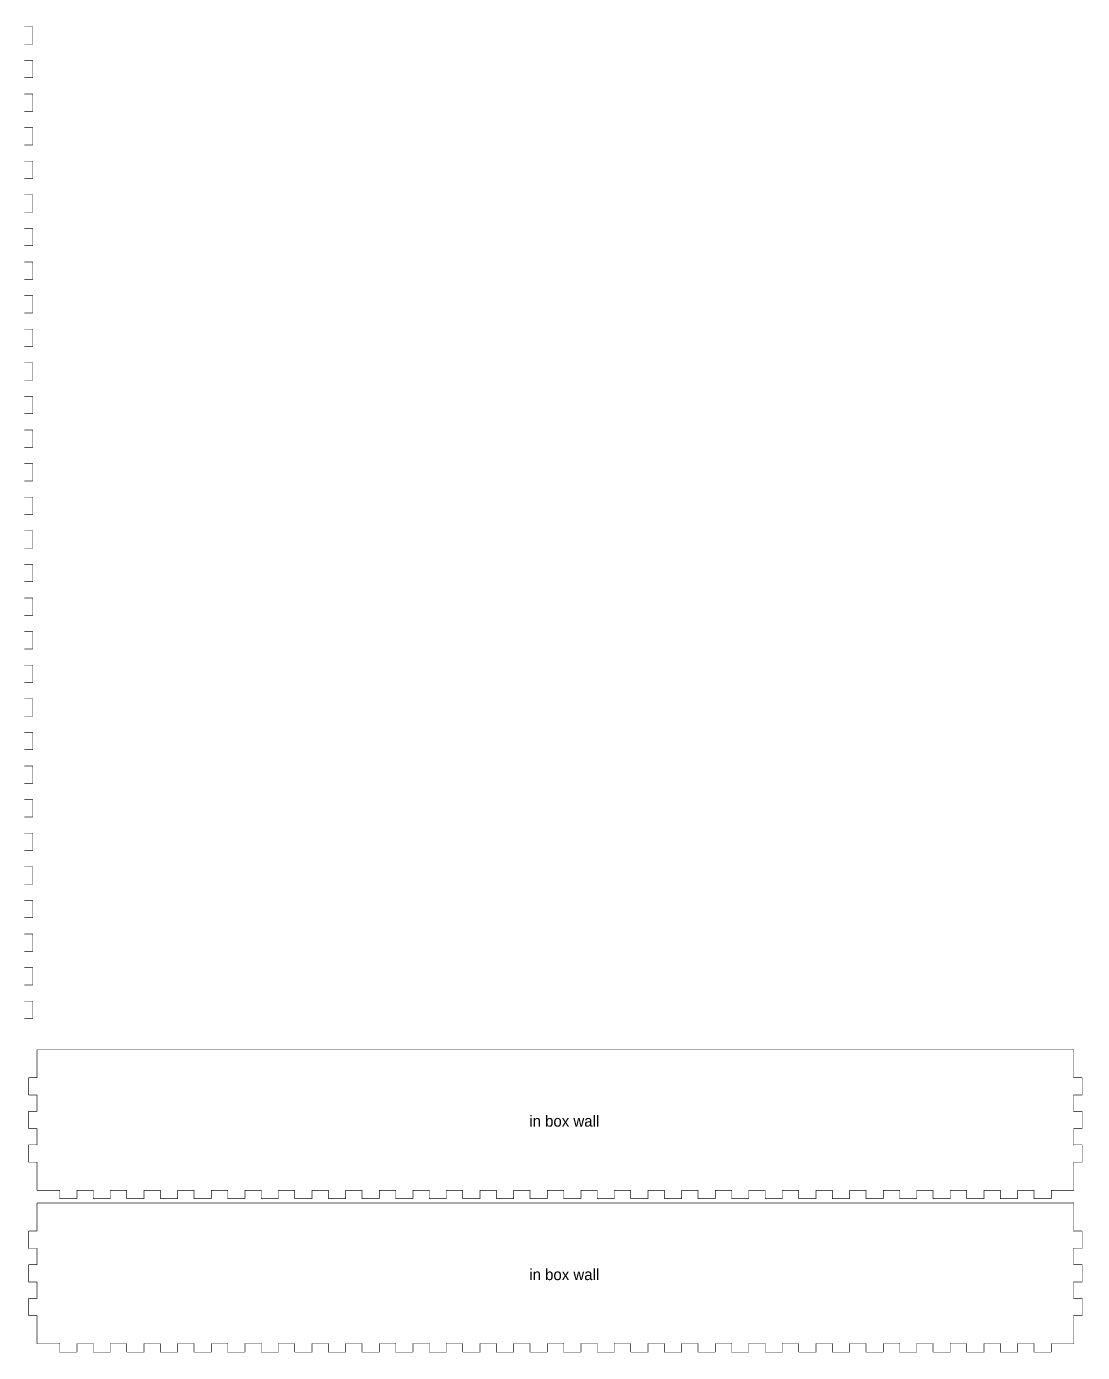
# Model space of a CAD drawing. Extents: x 10 to 772, y 10 to 1010.
# Drawn here: x 384 to 761.2, y 21.6 to 495.2 of the extents above; entities that cross this region are included whole.
import ezdxf

# ---------------------------------------------------------------- set-up
doc = ezdxf.new("R2010")
doc.units = 0
doc.layers.get('0').update_dxf_attribs({"linetype": 'CONTINUOUS'})

msp = doc.modelspace()

# ---------------------------------------------------------------- linework, layer by layer
at = {"color": 0, "const_width": 0.2}
for points in [[(383.3, 488.851), (386.2, 488.851), (386.218, 488.851), (386.27, 488.879), (386.299, 488.932), (386.299, 488.95), (386.299, 494.951), (386.299, 494.968), (386.27, 495.021), (386.218, 495.05), (386.2, 495.05), (383.3, 495.05)], [(383.3, 476.85), (386.2, 476.85), (386.218, 476.85), (386.27, 476.881), (386.299, 476.934), (386.299, 476.948), (386.299, 482.949), (386.299, 482.967), (386.27, 483.023), (386.218, 483.052), (386.2, 483.052), (383.3, 483.052)], [(383.3, 464.848), (386.2, 464.848), (386.218, 464.848), (386.27, 464.88), (386.299, 464.933), (386.299, 464.951), (386.299, 470.951), (386.299, 470.969), (386.27, 471.022), (386.218, 471.05), (386.2, 471.05), (383.3, 471.05)], [(383.3, 452.85), (386.2, 452.85), (386.218, 452.85), (386.27, 452.878), (386.299, 452.935), (386.299, 452.949), (386.299, 458.95), (386.299, 458.967), (386.27, 459.02), (386.218, 459.049), (386.2, 459.049), (383.3, 459.049)], [(383.3, 440.849), (386.2, 440.849), (386.218, 440.849), (386.27, 440.88), (386.299, 440.933), (386.299, 440.951), (386.299, 446.952), (386.299, 446.969), (386.27, 447.019), (386.218, 447.051), (386.2, 447.051), (383.3, 447.051)], [(383.3, 428.851), (386.2, 428.851), (386.218, 428.851), (386.27, 428.879), (386.299, 428.935), (386.299, 428.95), (386.299, 434.95), (386.299, 434.968), (386.27, 435.021), (386.218, 435.049), (386.2, 435.049), (383.3, 435.049)], [(383.3, 416.849), (386.2, 416.849), (386.218, 416.849), (386.27, 416.881), (386.299, 416.934), (386.299, 416.952), (386.299, 422.949), (386.299, 422.966), (386.27, 423.019), (386.218, 423.051), (386.2, 423.051), (383.3, 423.051)], [(383.3, 404.851), (386.2, 404.851), (386.218, 404.851), (386.27, 404.88), (386.299, 404.932), (386.299, 404.95), (386.299, 410.951), (386.299, 410.968), (386.27, 411.021), (386.218, 411.05), (386.2, 411.05), (383.3, 411.05)], [(383.3, 392.85), (386.2, 392.85), (386.218, 392.85), (386.27, 392.882), (386.299, 392.934), (386.299, 392.952), (386.299, 398.949), (386.299, 398.967), (386.27, 399.02), (386.218, 399.048), (386.2, 399.048), (383.3, 399.048)], [(383.3, 380.848), (386.2, 380.848), (386.218, 380.848), (386.27, 380.88), (386.299, 380.933), (386.299, 380.951), (386.299, 386.951), (386.299, 386.969), (386.27, 387.022), (386.218, 387.05), (386.2, 387.05), (383.3, 387.05)], [(383.3, 368.85), (386.2, 368.85), (386.218, 368.85), (386.27, 368.879), (386.299, 368.935), (386.299, 368.949), (386.299, 374.95), (386.299, 374.968), (386.27, 375.02), (386.218, 375.049), (386.2, 375.049), (383.3, 375.049)], [(383.3, 356.849), (386.2, 356.849), (386.218, 356.849), (386.27, 356.881), (386.299, 356.934), (386.299, 356.951), (386.299, 362.952), (386.299, 362.97), (386.27, 363.022), (386.218, 363.051), (386.2, 363.051), (383.3, 363.051)], [(383.3, 344.85), (386.2, 344.85), (386.218, 344.85), (386.27, 344.88), (386.299, 344.934), (386.299, 344.951), (386.299, 350.95), (386.299, 350.968), (386.27, 351.021), (386.218, 351.05), (386.2, 351.05), (383.3, 351.05)], [(383.3, 332.85), (386.2, 332.85), (386.218, 332.85), (386.27, 332.88), (386.299, 332.934), (386.299, 332.951), (386.299, 338.951), (386.299, 338.968), (386.27, 339.021), (386.218, 339.05), (386.2, 339.05), (383.3, 339.05)], [(383.3, 320.85), (386.2, 320.85), (386.218, 320.85), (386.27, 320.88), (386.299, 320.934), (386.299, 320.951), (386.299, 326.949), (386.299, 326.967), (386.27, 327.021), (386.218, 327.05), (386.2, 327.05), (383.3, 327.05)], [(383.3, 308.85), (386.2, 308.85), (386.218, 308.85), (386.27, 308.88), (386.299, 308.934), (386.299, 308.951), (386.299, 314.95), (386.299, 314.968), (386.27, 315.021), (386.218, 315.05), (386.2, 315.05), (383.3, 315.05)], [(383.3, 296.85), (386.2, 296.85), (386.218, 296.85), (386.27, 296.879), (386.299, 296.933), (386.299, 296.949), (386.299, 302.951), (386.299, 302.969), (386.27, 303.021), (386.218, 303.05), (386.2, 303.05), (383.3, 303.05)], [(383.3, 284.85), (386.2, 284.85), (386.218, 284.85), (386.27, 284.879), (386.299, 284.933), (386.299, 284.949), (386.299, 290.949), (386.299, 290.967), (386.27, 291.021), (386.218, 291.05), (386.2, 291.05), (383.3, 291.05)], [(383.3, 272.85), (386.2, 272.85), (386.218, 272.85), (386.27, 272.881), (386.299, 272.934), (386.299, 272.951), (386.299, 278.95), (386.299, 278.967), (386.27, 279.021), (386.218, 279.05), (386.2, 279.05), (383.3, 279.05)], [(383.3, 260.85), (386.2, 260.85), (386.218, 260.85), (386.27, 260.879), (386.299, 260.933), (386.299, 260.949), (386.299, 266.949), (386.299, 266.967), (386.27, 267.021), (386.218, 267.05), (386.2, 267.05), (383.3, 267.05)], [(383.3, 248.85), (386.2, 248.85), (386.218, 248.85), (386.27, 248.879), (386.299, 248.933), (386.299, 248.95), (386.299, 254.949), (386.299, 254.967), (386.27, 255.021), (386.218, 255.05), (386.2, 255.05), (383.3, 255.05)], [(383.3, 236.85), (386.2, 236.85), (386.218, 236.85), (386.27, 236.879), (386.299, 236.933), (386.299, 236.95), (386.299, 242.95), (386.299, 242.968), (386.27, 243.021), (386.218, 243.05), (386.2, 243.05), (383.3, 243.05)], [(383.3, 224.85), (386.2, 224.85), (386.218, 224.85), (386.27, 224.879), (386.299, 224.933), (386.299, 224.949), (386.299, 230.949), (386.299, 230.967), (386.27, 231.021), (386.218, 231.05), (386.2, 231.05), (383.3, 231.05)], [(383.3, 212.85), (386.2, 212.85), (386.218, 212.85), (386.27, 212.88), (386.299, 212.933), (386.299, 212.95), (386.299, 218.95), (386.299, 218.967), (386.27, 219.021), (386.218, 219.05), (386.2, 219.05), (383.3, 219.05)], [(383.3, 200.851), (386.2, 200.851), (386.218, 200.851), (386.27, 200.879), (386.299, 200.933), (386.299, 200.95), (386.299, 206.95), (386.299, 206.968), (386.27, 207.021), (386.218, 207.05), (386.2, 207.05), (383.3, 207.05)], [(383.3, 188.85), (386.2, 188.85), (386.218, 188.85), (386.27, 188.879), (386.299, 188.933), (386.299, 188.95), (386.299, 194.95), (386.299, 194.968), (386.27, 195.021), (386.218, 195.05), (386.2, 195.05), (383.3, 195.05)], [(383.3, 176.851), (386.2, 176.851), (386.218, 176.851), (386.27, 176.88), (386.299, 176.933), (386.299, 176.95), (386.299, 182.95), (386.299, 182.967), (386.27, 183.021), (386.218, 183.05), (386.2, 183.05), (383.3, 183.05)], [(383.3, 164.849), (386.2, 164.849), (386.218, 164.849), (386.27, 164.88), (386.299, 164.933), (386.299, 164.95), (386.299, 170.95), (386.299, 170.968), (386.27, 171.021), (386.218, 171.05), (386.2, 171.05), (383.3, 171.05)], [(383.3, 152.851), (386.2, 152.851), (386.218, 152.851), (386.27, 152.879), (386.299, 152.933), (386.299, 152.95), (386.299, 158.95), (386.299, 158.968), (386.27, 159.022), (386.218, 159.051), (386.2, 159.051), (383.3, 159.051)], [(383.3, 140.851), (386.2, 140.851), (386.218, 140.851), (386.27, 140.88), (386.299, 140.933), (386.299, 140.95), (386.299, 146.95), (386.299, 146.968), (386.27, 147.022), (386.218, 147.05), (386.2, 147.05), (383.3, 147.05)]]:
    msp.add_lwpolyline(points, dxfattribs=at)
for points in [[(387.9, 79.5002), (395.848, 79.5002), (395.859, 79.5002), (395.891, 79.5154), (395.887, 79.5376), (395.863, 79.5433), (395.848, 79.5115), (395.848, 79.5002), (395.848, 76.5997), (395.848, 76.5831), (395.88, 76.5295), (395.933, 76.5006), (395.951, 76.5006), (401.951, 76.5006), (401.966, 76.5006), (402.022, 76.5295), (402.05, 76.5831), (402.05, 76.5997), (402.05, 79.5002), (402.05, 79.5115), (402.036, 79.5433), (402.011, 79.5376), (402.008, 79.5154), (402.04, 79.5002), (402.05, 79.5002), (407.85, 79.5002), (407.861, 79.5002), (407.892, 79.5154), (407.885, 79.5376), (407.864, 79.5433), (407.85, 79.5115), (407.85, 79.5002), (407.85, 76.5997), (407.85, 76.5831), (407.878, 76.5295), (407.931, 76.5006), (407.949, 76.5006), (413.949, 76.5006), (413.967, 76.5006), (414.02, 76.5295), (414.048, 76.5831), (414.048, 76.5997), (414.048, 79.5002), (414.048, 79.5115), (414.034, 79.5433), (414.013, 79.5376), (414.006, 79.5154), (414.038, 79.5002), (414.048, 79.5002), (419.851, 79.5002), (419.858, 79.5002), (419.89, 79.5154), (419.887, 79.5376), (419.862, 79.5433), (419.851, 79.5115), (419.851, 79.5002), (419.851, 76.5997), (419.851, 76.5831), (419.88, 76.5295), (419.933, 76.5006), (419.95, 76.5006), (425.951, 76.5006), (425.965, 76.5006), (426.021, 76.5295), (426.05, 76.5831), (426.05, 76.5997), (426.05, 79.5002), (426.05, 79.5115), (426.036, 79.5433), (426.011, 79.5376), (426.007, 79.5154), (426.039, 79.5002), (426.05, 79.5002), (431.849, 79.5002), (431.86, 79.5002), (431.892, 79.5154), (431.888, 79.5376), (431.864, 79.5433), (431.849, 79.5115), (431.849, 79.5002), (431.849, 76.5997), (431.849, 76.5831), (431.878, 76.5295), (431.934, 76.5006), (431.952, 76.5006), (437.949, 76.5006), (437.967, 76.5006), (438.019, 76.5295), (438.051, 76.5831), (438.051, 76.5997), (438.051, 79.5002), (438.051, 79.5115), (438.037, 79.5433), (438.012, 79.5376), (438.009, 79.5154), (438.041, 79.5002), (438.051, 79.5002), (443.851, 79.5002), (443.858, 79.5002), (443.89, 79.5154), (443.886, 79.5376), (443.865, 79.5433), (443.851, 79.5115), (443.851, 79.5002), (443.851, 76.5997), (443.851, 76.5831), (443.879, 76.5295), (443.932, 76.5006), (443.95, 76.5006), (449.95, 76.5006), (449.968, 76.5006), (450.021, 76.5295), (450.049, 76.5831), (450.049, 76.5997), (450.049, 79.5002), (450.049, 79.5115), (450.035, 79.5433), (450.014, 79.5376), (450.007, 79.5154), (450.039, 79.5002), (450.049, 79.5002), (455.849, 79.5002), (455.859, 79.5002), (455.891, 79.5154), (455.888, 79.5376), (455.863, 79.5433), (455.849, 79.5115), (455.849, 79.5002), (455.849, 76.5997), (455.849, 76.5831), (455.877, 76.5295), (455.934, 76.5006), (455.951, 76.5006), (461.948, 76.5006), (461.966, 76.5006), (462.019, 76.5295), (462.051, 76.5831), (462.051, 76.5997), (462.051, 79.5002), (462.051, 79.5115), (462.037, 79.5433), (462.012, 79.5376), (462.008, 79.5154), (462.04, 79.5002), (462.051, 79.5002), (467.85, 79.5002), (467.857, 79.5002), (467.889, 79.5154), (467.886, 79.5376), (467.864, 79.5433), (467.85, 79.5115), (467.85, 79.5002), (467.85, 76.5997), (467.85, 76.5831), (467.879, 76.5295), (467.932, 76.5006), (467.949, 76.5006), (473.95, 76.5006), (473.968, 76.5006), (474.02, 76.5295), (474.052, 76.5831), (474.052, 76.5997), (474.052, 79.5002), (474.052, 79.5115), (474.035, 79.5433), (474.013, 79.5376), (474.006, 79.5154), (474.038, 79.5002), (474.052, 79.5002), (479.848, 79.5002), (479.859, 79.5002), (479.891, 79.5154), (479.887, 79.5376), (479.862, 79.5433), (479.848, 79.5115), (479.848, 79.5002), (479.848, 76.5997), (479.848, 76.5831), (479.88, 76.5295), (479.933, 76.5006), (479.951, 76.5006), (485.951, 76.5006), (485.966, 76.5006), (486.022, 76.5295), (486.05, 76.5831), (486.05, 76.5997), (486.05, 79.5002), (486.05, 79.5115), (486.036, 79.5433), (486.011, 79.5376), (486.008, 79.5154), (486.04, 79.5002), (486.05, 79.5002), (491.85, 79.5002), (491.86, 79.5002), (491.892, 79.5154), (491.885, 79.5376), (491.864, 79.5433), (491.85, 79.5115), (491.85, 79.5002), (491.85, 76.5997), (491.85, 76.5831), (491.878, 76.5295), (491.931, 76.5006), (491.949, 76.5006), (497.949, 76.5006), (497.967, 76.5006), (498.02, 76.5295), (498.052, 76.5831), (498.052, 76.5997), (498.052, 79.5002), (498.052, 79.5115), (498.034, 79.5433), (498.013, 79.5376), (498.009, 79.5154), (498.041, 79.5002), (498.052, 79.5002), (503.848, 79.5002), (503.858, 79.5002), (503.89, 79.5154), (503.887, 79.5376), (503.862, 79.5433), (503.848, 79.5115), (503.848, 79.5002), (503.848, 76.5997), (503.848, 76.5831), (503.88, 76.5295), (503.932, 76.5006), (503.95, 76.5006), (509.951, 76.5006), (509.965, 76.5006), (510.021, 76.5295), (510.05, 76.5831), (510.05, 76.5997), (510.05, 79.5002), (510.05, 79.5115), (510.036, 79.5433), (510.011, 79.5376), (510.007, 79.5154), (510.039, 79.5002), (510.05, 79.5002), (515.849, 79.5002), (515.86, 79.5002), (515.892, 79.5154), (515.888, 79.5376), (515.863, 79.5433), (515.849, 79.5115), (515.849, 79.5002), (515.849, 76.5997), (515.849, 76.5831), (515.881, 76.5295), (515.93, 76.5006), (515.952, 76.5006), (521.949, 76.5006), (521.966, 76.5006), (522.019, 76.5295), (522.051, 76.5831), (522.051, 76.5997), (522.051, 79.5002), (522.051, 79.5115), (522.037, 79.5433), (522.012, 79.5376), (522.009, 79.5154), (522.041, 79.5002), (522.051, 79.5002), (527.851, 79.5002), (527.861, 79.5002), (527.893, 79.5154), (527.89, 79.5376), (527.865, 79.5433), (527.851, 79.5115), (527.851, 79.5002), (527.851, 76.5997), (527.851, 76.5831), (527.879, 76.5295), (527.932, 76.5006), (527.95, 76.5006), (533.95, 76.5006), (533.968, 76.5006), (534.021, 76.5295), (534.049, 76.5831), (534.049, 76.5997), (534.049, 79.5002), (534.049, 79.5115), (534.035, 79.5433), (534.01, 79.5376), (534.007, 79.5154), (534.039, 79.5002), (534.049, 79.5002), (539.849, 79.5002), (539.859, 79.5002), (539.891, 79.5154), (539.888, 79.5376), (539.863, 79.5433), (539.849, 79.5115), (539.849, 79.5002), (539.849, 76.5997), (539.849, 76.5831), (539.877, 76.5295), (539.933, 76.5006), (539.951, 76.5006), (545.948, 76.5006), (545.966, 76.5006), (546.019, 76.5295), (546.051, 76.5831), (546.051, 76.5997), (546.051, 79.5002), (546.051, 79.5115), (546.036, 79.5433), (546.012, 79.5376), (546.008, 79.5154), (546.04, 79.5002), (546.051, 79.5002), (551.85, 79.5002), (551.861, 79.5002), (551.893, 79.5154), (551.889, 79.5376), (551.864, 79.5433), (551.85, 79.5115), (551.85, 79.5002), (551.85, 76.5997), (551.85, 76.5831), (551.879, 76.5295), (551.931, 76.5006), (551.949, 76.5006), (557.95, 76.5006), (557.967, 76.5006), (558.02, 76.5295), (558.052, 76.5831), (558.052, 76.5997), (558.052, 79.5002), (558.052, 79.5115), (558.034, 79.5433), (558.013, 79.5376), (558.006, 79.5154), (558.038, 79.5002), (558.052, 79.5002), (563.852, 79.5002), (563.859, 79.5002), (563.891, 79.5154), (563.887, 79.5376), (563.866, 79.5433), (563.852, 79.5115), (563.852, 79.5002), (563.852, 76.5997), (563.852, 76.5831), (563.88, 76.5295), (563.933, 76.5006), (563.951, 76.5006), (569.951, 76.5006), (569.965, 76.5006), (570.018, 76.5295), (570.05, 76.5831), (570.05, 76.5997), (570.05, 79.5002), (570.05, 79.5115), (570.036, 79.5433), (570.011, 79.5376), (570.008, 79.5154), (570.039, 79.5002), (570.05, 79.5002), (575.85, 79.5002), (575.86, 79.5002), (575.892, 79.5154), (575.889, 79.5376), (575.864, 79.5433), (575.85, 79.5115), (575.85, 79.5002), (575.85, 76.5997), (575.85, 76.5831), (575.878, 76.5295), (575.931, 76.5006), (575.949, 76.5006), (581.949, 76.5006), (581.967, 76.5006), (582.02, 76.5295), (582.052, 76.5831), (582.052, 76.5997), (582.052, 79.5002), (582.052, 79.5115), (582.034, 79.5433), (582.013, 79.5376), (582.009, 79.5154), (582.041, 79.5002), (582.052, 79.5002), (587.851, 79.5002), (587.862, 79.5002), (587.89, 79.5154), (587.887, 79.5376), (587.865, 79.5433), (587.851, 79.5115), (587.851, 79.5002), (587.851, 76.5997), (587.851, 76.5831), (587.879, 76.5295), (587.932, 76.5006), (587.95, 76.5006), (593.951, 76.5006), (593.965, 76.5006), (594.021, 76.5295), (594.05, 76.5831), (594.05, 76.5997), (594.05, 79.5002), (594.05, 79.5115), (594.035, 79.5433), (594.011, 79.5376), (594.007, 79.5154), (594.039, 79.5002), (594.05, 79.5002), (599.849, 79.5002), (599.86, 79.5002), (599.892, 79.5154), (599.888, 79.5376), (599.863, 79.5433), (599.849, 79.5115), (599.849, 79.5002), (599.849, 76.5997), (599.849, 76.5831), (599.881, 76.5295), (599.93, 76.5006), (599.948, 76.5006), (605.949, 76.5006), (605.966, 76.5006), (606.019, 76.5295), (606.051, 76.5831), (606.051, 76.5997), (606.051, 79.5002), (606.051, 79.5115), (606.033, 79.5433), (606.012, 79.5376), (606.009, 79.5154), (606.04, 79.5002), (606.051, 79.5002), (611.851, 79.5002), (611.861, 79.5002), (611.893, 79.5154), (611.886, 79.5376), (611.865, 79.5433), (611.851, 79.5115), (611.851, 79.5002), (611.851, 76.5997), (611.851, 76.5831), (611.879, 76.5295), (611.932, 76.5006), (611.95, 76.5006), (617.95, 76.5006), (617.964, 76.5006), (618.021, 76.5295), (618.049, 76.5831), (618.049, 76.5997), (618.049, 79.5002), (618.049, 79.5115), (618.035, 79.5433), (618.01, 79.5376), (618.007, 79.5154), (618.038, 79.5002), (618.049, 79.5002), (623.849, 79.5002), (623.859, 79.5002), (623.891, 79.5154), (623.888, 79.5376), (623.863, 79.5433), (623.849, 79.5115), (623.849, 79.5002), (623.849, 76.5997), (623.849, 76.5831), (623.88, 76.5295), (623.933, 76.5006), (623.951, 76.5006), (629.948, 76.5006), (629.966, 76.5006), (630.019, 76.5295), (630.051, 76.5831), (630.051, 76.5997), (630.051, 79.5002), (630.051, 79.5115), (630.036, 79.5433), (630.012, 79.5376), (630.008, 79.5154), (630.04, 79.5002), (630.051, 79.5002), (635.85, 79.5002), (635.861, 79.5002), (635.893, 79.5154), (635.889, 79.5376), (635.864, 79.5433), (635.85, 79.5115), (635.85, 79.5002), (635.85, 76.5997), (635.85, 76.5831), (635.878, 76.5295), (635.931, 76.5006), (635.949, 76.5006), (641.95, 76.5006), (641.967, 76.5006), (642.02, 76.5295), (642.048, 76.5831), (642.048, 76.5997), (642.048, 79.5002), (642.048, 79.5115), (642.034, 79.5433), (642.013, 79.5376), (642.006, 79.5154), (642.038, 79.5002), (642.048, 79.5002), (647.852, 79.5002), (647.859, 79.5002), (647.891, 79.5154), (647.887, 79.5376), (647.862, 79.5433), (647.852, 79.5115), (647.852, 79.5002), (647.852, 76.5997), (647.852, 76.5831), (647.88, 76.5295), (647.933, 76.5006), (647.95, 76.5006), (653.951, 76.5006), (653.969, 76.5006), (654.022, 76.5295), (654.05, 76.5831), (654.05, 76.5997), (654.05, 79.5002), (654.05, 79.5115), (654.036, 79.5433), (654.011, 79.5376), (654.008, 79.5154), (654.039, 79.5002), (654.05, 79.5002), (659.85, 79.5002), (659.86, 79.5002), (659.892, 79.5154), (659.888, 79.5376), (659.864, 79.5433), (659.85, 79.5115), (659.85, 79.5002), (659.85, 76.5997), (659.85, 76.5831), (659.878, 76.5295), (659.931, 76.5006), (659.948, 76.5006), (665.949, 76.5006), (665.967, 76.5006), (666.02, 76.5295), (666.052, 76.5831), (666.052, 76.5997), (666.052, 79.5002), (666.052, 79.5115), (666.034, 79.5433), (666.013, 79.5376), (666.006, 79.5154), (666.037, 79.5002), (666.052, 79.5002), (671.851, 79.5002), (671.858, 79.5002), (671.89, 79.5154), (671.886, 79.5376), (671.865, 79.5433), (671.851, 79.5115), (671.851, 79.5002), (671.851, 76.5997), (671.851, 76.5831), (671.879, 76.5295), (671.932, 76.5006), (671.95, 76.5006), (677.951, 76.5006), (677.968, 76.5006), (678.021, 76.5295), (678.049, 76.5831), (678.049, 76.5997), (678.049, 79.5002), (678.049, 79.5115), (678.035, 79.5433), (678.014, 79.5376), (678.007, 79.5154), (678.039, 79.5002), (678.049, 79.5002), (683.849, 79.5002), (683.86, 79.5002), (683.891, 79.5154), (683.888, 79.5376), (683.863, 79.5433), (683.849, 79.5115), (683.849, 79.5002), (683.849, 76.5997), (683.849, 76.5831), (683.877, 76.5295), (683.934, 76.5006), (683.951, 76.5006), (689.952, 76.5006), (689.966, 76.5006), (690.019, 76.5295), (690.051, 76.5831), (690.051, 76.5997), (690.051, 79.5002), (690.051, 79.5115), (690.033, 79.5433), (690.012, 79.5376), (690.009, 79.5154), (690.04, 79.5002), (690.051, 79.5002), (695.851, 79.5002), (695.861, 79.5002), (695.893, 79.5154), (695.886, 79.5376), (695.865, 79.5433), (695.851, 79.5115), (695.851, 79.5002), (695.851, 76.5997), (695.851, 76.5831), (695.879, 76.5295), (695.932, 76.5006), (695.949, 76.5006), (701.95, 76.5006), (701.968, 76.5006), (702.021, 76.5295), (702.049, 76.5831), (702.049, 76.5997), (702.049, 79.5002), (702.049, 79.5115), (702.035, 79.5433), (702.014, 79.5376), (702.007, 79.5154), (702.038, 79.5002), (702.049, 79.5002), (707.849, 79.5002), (707.859, 79.5002), (707.891, 79.5154), (707.887, 79.5376), (707.863, 79.5433), (707.849, 79.5115), (707.849, 79.5002), (707.849, 76.5997), (707.849, 76.5831), (707.88, 76.5295), (707.93, 76.5006), (707.951, 76.5006), (713.952, 76.5006), (713.966, 76.5006), (714.022, 76.5295), (714.05, 76.5831), (714.05, 76.5997), (714.05, 79.5002), (714.05, 79.5115), (714.036, 79.5433), (714.012, 79.5376), (714.008, 79.5154), (714.04, 79.5002), (714.05, 79.5002), (719.85, 79.5002), (719.861, 79.5002), (719.892, 79.5154), (719.889, 79.5376), (719.864, 79.5433), (719.85, 79.5115), (719.85, 79.5002), (719.85, 76.5997), (719.85, 76.5831), (719.878, 76.5295), (719.931, 76.5006), (719.949, 76.5006), (725.95, 76.5006), (725.967, 76.5006), (726.02, 76.5295), (726.048, 76.5831), (726.048, 76.5997), (726.048, 79.5002), (726.048, 79.5115), (726.034, 79.5433), (726.013, 79.5376), (726.006, 79.5154), (726.038, 79.5002), (726.048, 79.5002), (731.852, 79.5002), (731.859, 79.5002), (731.89, 79.5154), (731.887, 79.5376), (731.862, 79.5433), (731.852, 79.5115), (731.852, 79.5002), (731.852, 76.5997), (731.852, 76.5831), (731.88, 76.5295), (731.933, 76.5006), (731.95, 76.5006), (737.951, 76.5006), (737.969, 76.5006), (738.022, 76.5295), (738.05, 76.5831), (738.05, 76.5997), (738.05, 79.5002), (738.05, 79.5115), (738.036, 79.5433), (738.011, 79.5376), (738.008, 79.5154), (738.039, 79.5002), (738.05, 79.5002), (743.85, 79.5002), (743.86, 79.5002), (743.892, 79.5154), (743.888, 79.5376), (743.864, 79.5433), (743.85, 79.5115), (743.85, 79.5002), (743.85, 76.5997), (743.85, 76.5831), (743.878, 76.5295), (743.934, 76.5006), (743.952, 76.5006), (749.949, 76.5006), (749.967, 76.5006), (750.02, 76.5295), (750.051, 76.5831), (750.051, 76.5997), (750.051, 79.5002), (750.051, 79.5115), (750.034, 79.5433), (750.013, 79.5376), (750.006, 79.5154), (750.037, 79.5002), (750.051, 79.5002), (757.999, 79.5002), (758.017, 79.5002), (758.07, 79.5295), (758.102, 79.5831), (758.102, 79.5997), (758.102, 89.5505), (758.102, 89.5615), (758.084, 89.5932), (758.063, 89.5876), (758.056, 89.5657), (758.088, 89.5505), (758.102, 89.5505), (760.998, 89.5505), (761.016, 89.5505), (761.069, 89.5794), (761.1, 89.6331), (761.1, 89.6497), (761.1, 95.6497), (761.1, 95.6677), (761.069, 95.7213), (761.016, 95.7502), (760.998, 95.7502), (758.102, 95.7502), (758.088, 95.7502), (758.056, 95.7365), (758.063, 95.7132), (758.084, 95.709), (758.102, 95.7407), (758.102, 95.7502), (758.102, 101.55), (758.102, 101.562), (758.084, 101.593), (758.063, 101.588), (758.056, 101.565), (758.088, 101.55), (758.102, 101.55), (760.998, 101.55), (761.016, 101.55), (761.069, 101.579), (761.1, 101.633), (761.1, 101.65), (761.1, 107.649), (761.1, 107.667), (761.069, 107.721), (761.016, 107.75), (760.998, 107.75), (758.102, 107.75), (758.088, 107.75), (758.056, 107.737), (758.063, 107.713), (758.084, 107.709), (758.102, 107.74), (758.102, 107.75), (758.102, 113.55), (758.102, 113.561), (758.084, 113.593), (758.063, 113.587), (758.056, 113.566), (758.088, 113.55), (758.102, 113.55), (760.998, 113.55), (761.016, 113.55), (761.069, 113.579), (761.1, 113.633), (761.1, 113.649), (761.1, 119.65), (761.1, 119.668), (761.069, 119.721), (761.016, 119.75), (760.998, 119.75), (758.102, 119.75), (758.088, 119.75), (758.056, 119.736), (758.063, 119.713), (758.084, 119.709), (758.102, 119.741), (758.102, 119.75), (758.102, 129.699), (758.102, 129.717), (758.07, 129.771), (758.017, 129.8), (757.999, 129.8), (387.9, 129.8), (387.883, 129.8), (387.83, 129.771), (387.802, 129.717), (387.802, 129.699), (387.802, 119.75), (387.802, 119.741), (387.816, 119.709), (387.837, 119.713), (387.84, 119.736), (387.809, 119.75), (387.802, 119.75), (384.898, 119.75), (384.881, 119.75), (384.831, 119.721), (384.799, 119.668), (384.799, 119.65), (384.799, 113.649), (384.799, 113.633), (384.831, 113.579), (384.881, 113.55), (384.898, 113.55), (387.802, 113.55), (387.809, 113.55), (387.84, 113.566), (387.837, 113.587), (387.816, 113.593), (387.802, 113.561), (387.802, 113.55), (387.802, 107.75), (387.802, 107.74), (387.816, 107.709), (387.837, 107.713), (387.84, 107.737), (387.809, 107.75), (387.802, 107.75), (384.898, 107.75), (384.881, 107.75), (384.831, 107.721), (384.799, 107.667), (384.799, 107.649), (384.799, 101.65), (384.799, 101.633), (384.831, 101.579), (384.881, 101.55), (384.898, 101.55), (387.802, 101.55), (387.809, 101.55), (387.84, 101.565), (387.837, 101.588), (387.816, 101.593), (387.802, 101.562), (387.802, 101.55), (387.802, 95.7502), (387.802, 95.7407), (387.816, 95.709), (387.837, 95.7132), (387.84, 95.7365), (387.809, 95.7502), (387.802, 95.7502), (384.898, 95.7502), (384.881, 95.7502), (384.831, 95.7213), (384.799, 95.6677), (384.799, 95.6497), (384.799, 89.6497), (384.799, 89.6331), (384.831, 89.5794), (384.881, 89.5505), (384.898, 89.5505), (387.802, 89.5505), (387.809, 89.5505), (387.84, 89.5657), (387.837, 89.5876), (387.816, 89.5932), (387.802, 89.5615), (387.802, 89.5505), (387.802, 79.5997), (387.802, 79.5831), (387.83, 79.5295), (387.883, 79.5002), (387.9, 79.5002)], [(387.9, 24.6999), (395.848, 24.6999), (395.859, 24.6999), (395.891, 24.7151), (395.887, 24.7385), (395.863, 24.7427), (395.848, 24.711), (395.848, 24.6999), (395.848, 21.8006), (395.848, 21.784), (395.88, 21.7303), (395.933, 21.7), (395.951, 21.7), (401.951, 21.7), (401.966, 21.7), (402.022, 21.7303), (402.05, 21.784), (402.05, 21.8006), (402.05, 24.6999), (402.05, 24.711), (402.036, 24.7427), (402.011, 24.7385), (402.008, 24.7151), (402.04, 24.6999), (402.05, 24.6999), (407.85, 24.6999), (407.861, 24.6999), (407.892, 24.7151), (407.885, 24.7385), (407.864, 24.7427), (407.85, 24.711), (407.85, 24.6999), (407.85, 21.8006), (407.85, 21.784), (407.878, 21.7303), (407.931, 21.7), (407.949, 21.7), (413.949, 21.7), (413.967, 21.7), (414.02, 21.7303), (414.048, 21.784), (414.048, 21.8006), (414.048, 24.6999), (414.048, 24.711), (414.034, 24.7427), (414.013, 24.7385), (414.006, 24.7151), (414.038, 24.6999), (414.048, 24.6999), (419.851, 24.6999), (419.858, 24.6999), (419.89, 24.7151), (419.887, 24.7385), (419.862, 24.7427), (419.851, 24.711), (419.851, 24.6999), (419.851, 21.8006), (419.851, 21.784), (419.88, 21.7303), (419.933, 21.7), (419.95, 21.7), (425.951, 21.7), (425.965, 21.7), (426.021, 21.7303), (426.05, 21.784), (426.05, 21.8006), (426.05, 24.6999), (426.05, 24.711), (426.036, 24.7427), (426.011, 24.7385), (426.007, 24.7151), (426.039, 24.6999), (426.05, 24.6999), (431.849, 24.6999), (431.86, 24.6999), (431.892, 24.7151), (431.888, 24.7385), (431.864, 24.7427), (431.849, 24.711), (431.849, 24.6999), (431.849, 21.8006), (431.849, 21.784), (431.878, 21.7303), (431.934, 21.7), (431.952, 21.7), (437.949, 21.7), (437.967, 21.7), (438.019, 21.7303), (438.051, 21.784), (438.051, 21.8006), (438.051, 24.6999), (438.051, 24.711), (438.037, 24.7427), (438.012, 24.7385), (438.009, 24.7151), (438.041, 24.6999), (438.051, 24.6999), (443.851, 24.6999), (443.858, 24.6999), (443.89, 24.7151), (443.886, 24.7385), (443.865, 24.7427), (443.851, 24.711), (443.851, 24.6999), (443.851, 21.8006), (443.851, 21.784), (443.879, 21.7303), (443.932, 21.7), (443.95, 21.7), (449.95, 21.7), (449.968, 21.7), (450.021, 21.7303), (450.049, 21.784), (450.049, 21.8006), (450.049, 24.6999), (450.049, 24.711), (450.035, 24.7427), (450.014, 24.7385), (450.007, 24.7151), (450.039, 24.6999), (450.049, 24.6999), (455.849, 24.6999), (455.859, 24.6999), (455.891, 24.7151), (455.888, 24.7385), (455.863, 24.7427), (455.849, 24.711), (455.849, 24.6999), (455.849, 21.8006), (455.849, 21.784), (455.877, 21.7303), (455.934, 21.7), (455.951, 21.7), (461.948, 21.7), (461.966, 21.7), (462.019, 21.7303), (462.051, 21.784), (462.051, 21.8006), (462.051, 24.6999), (462.051, 24.711), (462.037, 24.7427), (462.012, 24.7385), (462.008, 24.7151), (462.04, 24.6999), (462.051, 24.6999), (467.85, 24.6999), (467.857, 24.6999), (467.889, 24.7151), (467.886, 24.7385), (467.864, 24.7427), (467.85, 24.711), (467.85, 24.6999), (467.85, 21.8006), (467.85, 21.784), (467.879, 21.7303), (467.932, 21.7), (467.949, 21.7), (473.95, 21.7), (473.968, 21.7), (474.02, 21.7303), (474.052, 21.784), (474.052, 21.8006), (474.052, 24.6999), (474.052, 24.711), (474.035, 24.7427), (474.013, 24.7385), (474.006, 24.7151), (474.038, 24.6999), (474.052, 24.6999), (479.848, 24.6999), (479.859, 24.6999), (479.891, 24.7151), (479.887, 24.7385), (479.862, 24.7427), (479.848, 24.711), (479.848, 24.6999), (479.848, 21.8006), (479.848, 21.784), (479.88, 21.7303), (479.933, 21.7), (479.951, 21.7), (485.951, 21.7), (485.966, 21.7), (486.022, 21.7303), (486.05, 21.784), (486.05, 21.8006), (486.05, 24.6999), (486.05, 24.711), (486.036, 24.7427), (486.011, 24.7385), (486.008, 24.7151), (486.04, 24.6999), (486.05, 24.6999), (491.85, 24.6999), (491.86, 24.6999), (491.892, 24.7151), (491.885, 24.7385), (491.864, 24.7427), (491.85, 24.711), (491.85, 24.6999), (491.85, 21.8006), (491.85, 21.784), (491.878, 21.7303), (491.931, 21.7), (491.949, 21.7), (497.949, 21.7), (497.967, 21.7), (498.02, 21.7303), (498.052, 21.784), (498.052, 21.8006), (498.052, 24.6999), (498.052, 24.711), (498.034, 24.7427), (498.013, 24.7385), (498.009, 24.7151), (498.041, 24.6999), (498.052, 24.6999), (503.848, 24.6999), (503.858, 24.6999), (503.89, 24.7151), (503.887, 24.7385), (503.862, 24.7427), (503.848, 24.711), (503.848, 24.6999), (503.848, 21.8006), (503.848, 21.784), (503.88, 21.7303), (503.932, 21.7), (503.95, 21.7), (509.951, 21.7), (509.965, 21.7), (510.021, 21.7303), (510.05, 21.784), (510.05, 21.8006), (510.05, 24.6999), (510.05, 24.711), (510.036, 24.7427), (510.011, 24.7385), (510.007, 24.7151), (510.039, 24.6999), (510.05, 24.6999), (515.849, 24.6999), (515.86, 24.6999), (515.892, 24.7151), (515.888, 24.7385), (515.863, 24.7427), (515.849, 24.711), (515.849, 24.6999), (515.849, 21.8006), (515.849, 21.784), (515.881, 21.7303), (515.93, 21.7), (515.952, 21.7), (521.949, 21.7), (521.966, 21.7), (522.019, 21.7303), (522.051, 21.784), (522.051, 21.8006), (522.051, 24.6999), (522.051, 24.711), (522.037, 24.7427), (522.012, 24.7385), (522.009, 24.7151), (522.041, 24.6999), (522.051, 24.6999), (527.851, 24.6999), (527.861, 24.6999), (527.893, 24.7151), (527.89, 24.7385), (527.865, 24.7427), (527.851, 24.711), (527.851, 24.6999), (527.851, 21.8006), (527.851, 21.784), (527.879, 21.7303), (527.932, 21.7), (527.95, 21.7), (533.95, 21.7), (533.968, 21.7), (534.021, 21.7303), (534.049, 21.784), (534.049, 21.8006), (534.049, 24.6999), (534.049, 24.711), (534.035, 24.7427), (534.01, 24.7385), (534.007, 24.7151), (534.039, 24.6999), (534.049, 24.6999), (539.849, 24.6999), (539.859, 24.6999), (539.891, 24.7151), (539.888, 24.7385), (539.863, 24.7427), (539.849, 24.711), (539.849, 24.6999), (539.849, 21.8006), (539.849, 21.784), (539.877, 21.7303), (539.933, 21.7), (539.951, 21.7), (545.948, 21.7), (545.966, 21.7), (546.019, 21.7303), (546.051, 21.784), (546.051, 21.8006), (546.051, 24.6999), (546.051, 24.711), (546.036, 24.7427), (546.012, 24.7385), (546.008, 24.7151), (546.04, 24.6999), (546.051, 24.6999), (551.85, 24.6999), (551.861, 24.6999), (551.893, 24.7151), (551.889, 24.7385), (551.864, 24.7427), (551.85, 24.711), (551.85, 24.6999), (551.85, 21.8006), (551.85, 21.784), (551.879, 21.7303), (551.931, 21.7), (551.949, 21.7), (557.95, 21.7), (557.967, 21.7), (558.02, 21.7303), (558.052, 21.784), (558.052, 21.8006), (558.052, 24.6999), (558.052, 24.711), (558.034, 24.7427), (558.013, 24.7385), (558.006, 24.7151), (558.038, 24.6999), (558.052, 24.6999), (563.852, 24.6999), (563.859, 24.6999), (563.891, 24.7151), (563.887, 24.7385), (563.866, 24.7427), (563.852, 24.711), (563.852, 24.6999), (563.852, 21.8006), (563.852, 21.784), (563.88, 21.7303), (563.933, 21.7), (563.951, 21.7), (569.951, 21.7), (569.965, 21.7), (570.018, 21.7303), (570.05, 21.784), (570.05, 21.8006), (570.05, 24.6999), (570.05, 24.711), (570.036, 24.7427), (570.011, 24.7385), (570.008, 24.7151), (570.039, 24.6999), (570.05, 24.6999), (575.85, 24.6999), (575.86, 24.6999), (575.892, 24.7151), (575.889, 24.7385), (575.864, 24.7427), (575.85, 24.711), (575.85, 24.6999), (575.85, 21.8006), (575.85, 21.784), (575.878, 21.7303), (575.931, 21.7), (575.949, 21.7), (581.949, 21.7), (581.967, 21.7), (582.02, 21.7303), (582.052, 21.784), (582.052, 21.8006), (582.052, 24.6999), (582.052, 24.711), (582.034, 24.7427), (582.013, 24.7385), (582.009, 24.7151), (582.041, 24.6999), (582.052, 24.6999), (587.851, 24.6999), (587.862, 24.6999), (587.89, 24.7151), (587.887, 24.7385), (587.865, 24.7427), (587.851, 24.711), (587.851, 24.6999), (587.851, 21.8006), (587.851, 21.784), (587.879, 21.7303), (587.932, 21.7), (587.95, 21.7), (593.951, 21.7), (593.965, 21.7), (594.021, 21.7303), (594.05, 21.784), (594.05, 21.8006), (594.05, 24.6999), (594.05, 24.711), (594.035, 24.7427), (594.011, 24.7385), (594.007, 24.7151), (594.039, 24.6999), (594.05, 24.6999), (599.849, 24.6999), (599.86, 24.6999), (599.892, 24.7151), (599.888, 24.7385), (599.863, 24.7427), (599.849, 24.711), (599.849, 24.6999), (599.849, 21.8006), (599.849, 21.784), (599.881, 21.7303), (599.93, 21.7), (599.948, 21.7), (605.949, 21.7), (605.966, 21.7), (606.019, 21.7303), (606.051, 21.784), (606.051, 21.8006), (606.051, 24.6999), (606.051, 24.711), (606.033, 24.7427), (606.012, 24.7385), (606.009, 24.7151), (606.04, 24.6999), (606.051, 24.6999), (611.851, 24.6999), (611.861, 24.6999), (611.893, 24.7151), (611.886, 24.7385), (611.865, 24.7427), (611.851, 24.711), (611.851, 24.6999), (611.851, 21.8006), (611.851, 21.784), (611.879, 21.7303), (611.932, 21.7), (611.95, 21.7), (617.95, 21.7), (617.964, 21.7), (618.021, 21.7303), (618.049, 21.784), (618.049, 21.8006), (618.049, 24.6999), (618.049, 24.711), (618.035, 24.7427), (618.01, 24.7385), (618.007, 24.7151), (618.038, 24.6999), (618.049, 24.6999), (623.849, 24.6999), (623.859, 24.6999), (623.891, 24.7151), (623.888, 24.7385), (623.863, 24.7427), (623.849, 24.711), (623.849, 24.6999), (623.849, 21.8006), (623.849, 21.784), (623.88, 21.7303), (623.933, 21.7), (623.951, 21.7), (629.948, 21.7), (629.966, 21.7), (630.019, 21.7303), (630.051, 21.784), (630.051, 21.8006), (630.051, 24.6999), (630.051, 24.711), (630.036, 24.7427), (630.012, 24.7385), (630.008, 24.7151), (630.04, 24.6999), (630.051, 24.6999), (635.85, 24.6999), (635.861, 24.6999), (635.893, 24.7151), (635.889, 24.7385), (635.864, 24.7427), (635.85, 24.711), (635.85, 24.6999), (635.85, 21.8006), (635.85, 21.784), (635.878, 21.7303), (635.931, 21.7), (635.949, 21.7), (641.95, 21.7), (641.967, 21.7), (642.02, 21.7303), (642.048, 21.784), (642.048, 21.8006), (642.048, 24.6999), (642.048, 24.711), (642.034, 24.7427), (642.013, 24.7385), (642.006, 24.7151), (642.038, 24.6999), (642.048, 24.6999), (647.852, 24.6999), (647.859, 24.6999), (647.891, 24.7151), (647.887, 24.7385), (647.862, 24.7427), (647.852, 24.711), (647.852, 24.6999), (647.852, 21.8006), (647.852, 21.784), (647.88, 21.7303), (647.933, 21.7), (647.95, 21.7), (653.951, 21.7), (653.969, 21.7), (654.022, 21.7303), (654.05, 21.784), (654.05, 21.8006), (654.05, 24.6999), (654.05, 24.711), (654.036, 24.7427), (654.011, 24.7385), (654.008, 24.7151), (654.039, 24.6999), (654.05, 24.6999), (659.85, 24.6999), (659.86, 24.6999), (659.892, 24.7151), (659.888, 24.7385), (659.864, 24.7427), (659.85, 24.711), (659.85, 24.6999), (659.85, 21.8006), (659.85, 21.784), (659.878, 21.7303), (659.931, 21.7), (659.948, 21.7), (665.949, 21.7), (665.967, 21.7), (666.02, 21.7303), (666.052, 21.784), (666.052, 21.8006), (666.052, 24.6999), (666.052, 24.711), (666.034, 24.7427), (666.013, 24.7385), (666.006, 24.7151), (666.037, 24.6999), (666.052, 24.6999), (671.851, 24.6999), (671.858, 24.6999), (671.89, 24.7151), (671.886, 24.7385), (671.865, 24.7427), (671.851, 24.711), (671.851, 24.6999), (671.851, 21.8006), (671.851, 21.784), (671.879, 21.7303), (671.932, 21.7), (671.95, 21.7), (677.951, 21.7), (677.968, 21.7), (678.021, 21.7303), (678.049, 21.784), (678.049, 21.8006), (678.049, 24.6999), (678.049, 24.711), (678.035, 24.7427), (678.014, 24.7385), (678.007, 24.7151), (678.039, 24.6999), (678.049, 24.6999), (683.849, 24.6999), (683.86, 24.6999), (683.891, 24.7151), (683.888, 24.7385), (683.863, 24.7427), (683.849, 24.711), (683.849, 24.6999), (683.849, 21.8006), (683.849, 21.784), (683.877, 21.7303), (683.934, 21.7), (683.951, 21.7), (689.952, 21.7), (689.966, 21.7), (690.019, 21.7303), (690.051, 21.784), (690.051, 21.8006), (690.051, 24.6999), (690.051, 24.711), (690.033, 24.7427), (690.012, 24.7385), (690.009, 24.7151), (690.04, 24.6999), (690.051, 24.6999), (695.851, 24.6999), (695.861, 24.6999), (695.893, 24.7151), (695.886, 24.7385), (695.865, 24.7427), (695.851, 24.711), (695.851, 24.6999), (695.851, 21.8006), (695.851, 21.784), (695.879, 21.7303), (695.932, 21.7), (695.949, 21.7), (701.95, 21.7), (701.968, 21.7), (702.021, 21.7303), (702.049, 21.784), (702.049, 21.8006), (702.049, 24.6999), (702.049, 24.711), (702.035, 24.7427), (702.014, 24.7385), (702.007, 24.7151), (702.038, 24.6999), (702.049, 24.6999), (707.849, 24.6999), (707.859, 24.6999), (707.891, 24.7151), (707.887, 24.7385), (707.863, 24.7427), (707.849, 24.711), (707.849, 24.6999), (707.849, 21.8006), (707.849, 21.784), (707.88, 21.7303), (707.93, 21.7), (707.951, 21.7), (713.952, 21.7), (713.966, 21.7), (714.022, 21.7303), (714.05, 21.784), (714.05, 21.8006), (714.05, 24.6999), (714.05, 24.711), (714.036, 24.7427), (714.012, 24.7385), (714.008, 24.7151), (714.04, 24.6999), (714.05, 24.6999), (719.85, 24.6999), (719.861, 24.6999), (719.892, 24.7151), (719.889, 24.7385), (719.864, 24.7427), (719.85, 24.711), (719.85, 24.6999), (719.85, 21.8006), (719.85, 21.784), (719.878, 21.7303), (719.931, 21.7), (719.949, 21.7), (725.95, 21.7), (725.967, 21.7), (726.02, 21.7303), (726.048, 21.784), (726.048, 21.8006), (726.048, 24.6999), (726.048, 24.711), (726.034, 24.7427), (726.013, 24.7385), (726.006, 24.7151), (726.038, 24.6999), (726.048, 24.6999), (731.852, 24.6999), (731.859, 24.6999), (731.89, 24.7151), (731.887, 24.7385), (731.862, 24.7427), (731.852, 24.711), (731.852, 24.6999), (731.852, 21.8006), (731.852, 21.784), (731.88, 21.7303), (731.933, 21.7), (731.95, 21.7), (737.951, 21.7), (737.969, 21.7), (738.022, 21.7303), (738.05, 21.784), (738.05, 21.8006), (738.05, 24.6999), (738.05, 24.711), (738.036, 24.7427), (738.011, 24.7385), (738.008, 24.7151), (738.039, 24.6999), (738.05, 24.6999), (743.85, 24.6999), (743.86, 24.6999), (743.892, 24.7151), (743.888, 24.7385), (743.864, 24.7427), (743.85, 24.711), (743.85, 24.6999), (743.85, 21.8006), (743.85, 21.784), (743.878, 21.7303), (743.934, 21.7), (743.952, 21.7), (749.949, 21.7), (749.967, 21.7), (750.02, 21.7303), (750.051, 21.784), (750.051, 21.8006), (750.051, 24.6999), (750.051, 24.711), (750.034, 24.7427), (750.013, 24.7385), (750.006, 24.7151), (750.037, 24.6999), (750.051, 24.6999), (757.999, 24.6999), (758.017, 24.6999), (758.07, 24.7303), (758.102, 24.784), (758.102, 24.8006), (758.102, 34.75), (758.102, 34.761), (758.084, 34.7927), (758.063, 34.7872), (758.056, 34.7652), (758.088, 34.75), (758.102, 34.75), (760.998, 34.75), (761.016, 34.75), (761.069, 34.7803), (761.1, 34.8327), (761.1, 34.8492), (761.1, 40.8506), (761.1, 40.8686), (761.069, 40.9208), (761.016, 40.9497), (760.998, 40.9497), (758.102, 40.9497), (758.088, 40.9497), (758.056, 40.936), (758.063, 40.9127), (758.084, 40.9085), (758.102, 40.9402), (758.102, 40.9497), (758.102, 46.7501), (758.102, 46.761), (758.084, 46.7928), (758.063, 46.7886), (758.056, 46.7653), (758.088, 46.7501), (758.102, 46.7501), (760.998, 46.7501), (761.016, 46.7501), (761.069, 46.7801), (761.1, 46.8341), (761.1, 46.8507), (761.1, 52.8507), (761.1, 52.8683), (761.069, 52.9209), (761.016, 52.9498), (760.998, 52.9498), (758.102, 52.9498), (758.088, 52.9498), (758.056, 52.9361), (758.063, 52.9124), (758.084, 52.9086), (758.102, 52.9399), (758.102, 52.9498), (758.102, 58.7498), (758.102, 58.7608), (758.084, 58.7925), (758.063, 58.7887), (758.056, 58.765), (758.088, 58.7498), (758.102, 58.7498), (760.998, 58.7498), (761.016, 58.7498), (761.069, 58.7802), (761.1, 58.8338), (761.1, 58.8504), (761.1, 64.8504), (761.1, 64.8684), (761.069, 64.9206), (761.016, 64.9496), (760.998, 64.9496), (758.102, 64.9496), (758.088, 64.9496), (758.056, 64.9358), (758.063, 64.9125), (758.084, 64.9083), (758.102, 64.94), (758.102, 64.9496), (758.102, 74.9004), (758.102, 74.9184), (758.07, 74.9709), (758.017, 74.9999), (757.999, 74.9999), (387.9, 74.9999), (387.883, 74.9999), (387.83, 74.9709), (387.802, 74.9184), (387.802, 74.9004), (387.802, 64.9496), (387.802, 64.94), (387.816, 64.9083), (387.837, 64.9125), (387.84, 64.9358), (387.809, 64.9496), (387.802, 64.9496), (384.898, 64.9496), (384.881, 64.9496), (384.831, 64.9206), (384.799, 64.8684), (384.799, 64.8504), (384.799, 58.8504), (384.799, 58.8338), (384.831, 58.7802), (384.881, 58.7498), (384.898, 58.7498), (387.802, 58.7498), (387.809, 58.7498), (387.84, 58.765), (387.837, 58.7887), (387.816, 58.7925), (387.802, 58.7608), (387.802, 58.7498), (387.802, 52.9498), (387.802, 52.9399), (387.816, 52.9086), (387.837, 52.9124), (387.84, 52.9361), (387.809, 52.9498), (387.802, 52.9498), (384.898, 52.9498), (384.881, 52.9498), (384.831, 52.9209), (384.799, 52.8683), (384.799, 52.8507), (384.799, 46.8507), (384.799, 46.8341), (384.831, 46.7801), (384.881, 46.7501), (384.898, 46.7501), (387.802, 46.7501), (387.809, 46.7501), (387.84, 46.7653), (387.837, 46.7886), (387.816, 46.7928), (387.802, 46.761), (387.802, 46.7501), (387.802, 40.9497), (387.802, 40.9402), (387.816, 40.9085), (387.837, 40.9127), (387.84, 40.936), (387.809, 40.9497), (387.802, 40.9497), (384.898, 40.9497), (384.881, 40.9497), (384.831, 40.9208), (384.799, 40.8686), (384.799, 40.8506), (384.799, 34.8492), (384.799, 34.8327), (384.831, 34.7803), (384.881, 34.75), (384.898, 34.75), (387.802, 34.75), (387.809, 34.75), (387.84, 34.7652), (387.837, 34.7872), (387.816, 34.7927), (387.802, 34.761), (387.802, 34.75), (387.802, 24.8006), (387.802, 24.784), (387.83, 24.7303), (387.883, 24.6999), (387.9, 24.6999)]]:
    msp.add_lwpolyline(points, close=True, dxfattribs=at)

# ---------------------------------------------------------------- texts
at = {"color": 1}
for p in [(563.615, 102.246), (563.615, 47.4461)]:
    msp.add_text('in box wall', height=4.0005, dxfattribs=at).set_placement(p)

doc.saveas('drawing.dxf')
